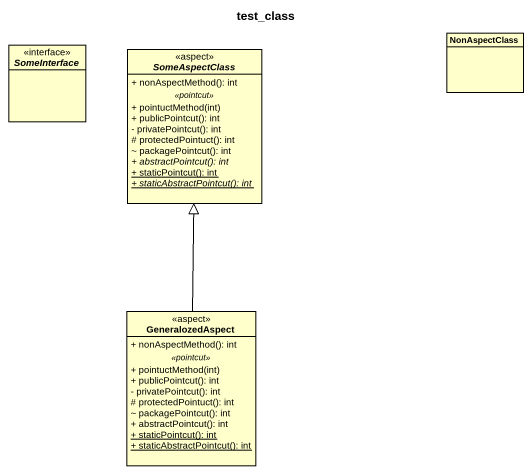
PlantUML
@startuml
title test_class
hide circle
hide empty members
skinparam classAttributeIconSize 0
class NonAspectClass
interface SomeInterface
abstract class SomeAspectClass <<aspect>> {
  + nonAspectMethod(): int
  .. <<pointcut>> ..
  + pointuctMethod(int)
  + publicPointcut(): int
  - privatePointcut(): int
  # protectedPointuct(): int
  ~ packagePointcut(): int
  {abstract} + abstractPointcut(): int
  {static} + staticPointcut(): int
  {static} {abstract} + staticAbstractPointcut(): int
}
class GeneralozedAspect <<aspect>> {
  + nonAspectMethod(): int
  .. <<pointcut>> ..
  + pointuctMethod(int)
  + publicPointcut(): int
  - privatePointcut(): int
  # protectedPointuct(): int
  ~ packagePointcut(): int
  + abstractPointcut(): int
  {static} + staticPointcut(): int
  {static} + staticAbstractPointcut(): int
}
GeneralozedAspect -up-|> SomeAspectClass
@enduml
